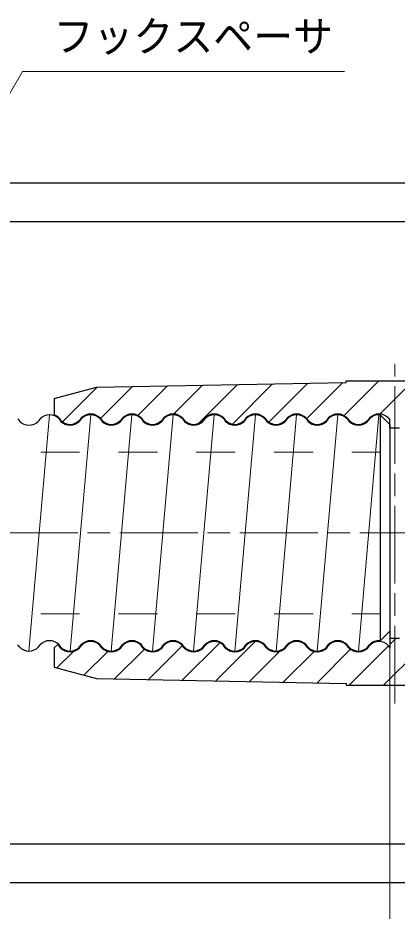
# Model space of a CAD drawing. Units: millimetres at full size, sheet at 1:2; details may follow other scales. Extents: x 4078 to 5758, y -31 to 1157.
# Drawn here: x 4670.1 to 4787.1, y 445.2 to 721.2 of the extents above; entities that cross this region are included whole.
import ezdxf
from ezdxf.enums import TextEntityAlignment as Align

# ---------------------------------------------------------------- set-up
doc = ezdxf.new("R2010")
doc.units = ezdxf.units.MM
doc.header["$LTSCALE"] = 2
doc.linetypes.add('CHAIN', pattern=[18.5, 12, -1.5, 3.5, -1.5])
doc.linetypes.add('DASHED_SPACED', pattern=[12, 6, -6])
for name, color, linetype, lineweight in [('1外形線', 7, 'Continuous', 30), ('2細い実線', 7, 'Continuous', 20), ('3隠れ線', 2, 'DASHED_SPACED', 13), ('4中心線', 1, 'CHAIN', 15), ('6寸法線', 4, 'Continuous', 13)]:
    doc.layers.add(name, color=color, linetype=linetype, lineweight=lineweight)
doc.styles.add('ＭＳ Ｐゴシック', font='')
doc.styles.get('ＭＳ Ｐゴシック').set_extended_font_data('MS PGothic')
pattern_1 = [(45, (5324.379, 2042.894), (-5.3033, 5.3033), [])]

msp = doc.modelspace()

# ---------------------------------------------------------------- hatches: boundary and pattern name
at = {"layer": '2細い実線'}
h = msp.add_hatch(dxfattribs=at)
h.set_pattern_fill('USER', color=3, style=0, pattern_type=2)
h.set_pattern_definition(pattern_1)
h.paths.add_polyline_path([(4720.936, 597.505), (4721.417, 596.868, 0.43675), (4727.286, 596.868), (4727.767, 597.505, -0.43675), (4733.636, 597.505), (4734.117, 596.868, 0.43675), (4739.986, 596.868), (4740.467, 597.505, -0.43675), (4746.336, 597.505), (4746.817, 596.868, 0.43675), (4752.686, 596.868), (4753.167, 597.505, -0.43675), (4759.036, 597.505), (4759.517, 596.868, 0.43675), (4765.386, 596.868), (4765.867, 597.505, -0.43675), (4771.736, 597.505), (4772.217, 596.868, 0.43675), (4778.086, 596.868), (4778.567, 597.505, -0.43675), (4784.436, 597.505), (4784.851, 596.955), (4784.851, 594.536), (4787.851, 594.536), (4787.851, 595.586, 0.20885), (4790.786, 596.868), (4791.267, 597.505, -0.43675), (4797.136, 597.505), (4797.617, 596.868, 0.43675), (4803.486, 596.868), (4803.967, 597.505, -0.43675), (4809.836, 597.505), (4810.317, 596.868, 0.43675), (4816.186, 596.868), (4816.667, 597.505, -0.43675), (4822.536, 597.505), (4823.017, 596.868, 0.43675), (4828.886, 596.868), (4829.367, 597.505, -0.43675), (4835.236, 597.505), (4835.717, 596.868, 0.43675), (4841.586, 596.868), (4842.067, 597.505, -0.43675), (4847.936, 597.505), (4848.417, 596.868, 0.43675), (4854.286, 596.868), (4854.767, 597.505, -0.43675), (4860.636, 597.505), (4861.117, 596.868, 0.43675), (4866.986, 596.868), (4867.467, 597.505, -0.43675), (4873.336, 597.505), (4873.817, 596.868, 0.43675), (4879.686, 596.868), (4880.167, 597.505, -0.43675), (4886.036, 597.505), (4886.517, 596.868, 0.20241), (4889.353, 595.587), (4891.351, 597.586), (4891.351, 603.536), (4878.351, 607.036), (4801.351, 608.536), (4801.351, 609.036), (4771.351, 609.036), (4771.351, 608.536), (4694.351, 607.036), (4681.351, 603.536), (4681.351, 598.514, -0.11364), (4682.836, 597.505), (4683.317, 596.868, 0.43675), (4689.186, 596.868), (4689.667, 597.505, -0.43675), (4695.536, 597.505), (4696.017, 596.868, 0.43675), (4701.886, 596.868), (4702.367, 597.505, -0.43675), (4708.236, 597.505), (4708.717, 596.868, 0.43675), (4714.586, 596.868), (4715.067, 597.505, -0.43675)])
h = msp.add_hatch(dxfattribs=at)
h.set_pattern_fill('USER', color=3, style=0, pattern_type=2)
h.set_pattern_definition(pattern_1)
h.paths.add_polyline_path([(4734.117, 526.568), (4733.636, 527.205, 0.43675), (4727.767, 527.205), (4727.286, 526.568, -0.43675), (4721.417, 526.568), (4720.936, 527.205, 0.43675), (4715.067, 527.205), (4714.586, 526.568, -0.43675), (4708.717, 526.568), (4708.236, 527.205, 0.43675), (4702.367, 527.205), (4701.886, 526.568, -0.43675), (4696.017, 526.568), (4695.536, 527.205, 0.43675), (4689.667, 527.205), (4689.186, 526.568, -0.43675), (4683.317, 526.568), (4682.836, 527.205, 0.0339), (4682.441, 527.576), (4681.351, 526.486), (4681.351, 520.536), (4694.351, 517.036), (4771.351, 515.536), (4771.351, 515.036), (4801.351, 515.036), (4801.351, 515.536), (4878.351, 517.036), (4891.351, 520.536), (4891.351, 525.766, -0.34211), (4886.517, 526.568), (4886.036, 527.205, 0.43675), (4880.167, 527.205), (4879.686, 526.568, -0.43675), (4873.817, 526.568), (4873.336, 527.205, 0.43675), (4867.467, 527.205), (4866.986, 526.568, -0.43675), (4861.117, 526.568), (4860.636, 527.205, 0.43675), (4854.767, 527.205), (4854.286, 526.568, -0.43675), (4848.417, 526.568), (4847.936, 527.205, 0.43675), (4842.067, 527.205), (4841.586, 526.568, -0.43675), (4835.717, 526.568), (4835.236, 527.205, 0.43675), (4829.367, 527.205), (4828.886, 526.568, -0.43675), (4823.017, 526.568), (4822.536, 527.205, 0.43675), (4816.667, 527.205), (4816.186, 526.568, -0.43675), (4810.317, 526.568), (4809.836, 527.205, 0.43675), (4803.967, 527.205), (4803.486, 526.568, -0.43675), (4797.617, 526.568), (4797.136, 527.205, 0.43675), (4791.267, 527.205), (4790.786, 526.568, -0.20885), (4787.851, 525.286), (4787.851, 529.536), (4784.851, 529.536), (4784.851, 526.655), (4784.436, 527.205, 0.43675), (4778.567, 527.205), (4778.086, 526.568, -0.43675), (4772.217, 526.568), (4771.736, 527.205, 0.43675), (4765.867, 527.205), (4765.386, 526.568, -0.43675), (4759.517, 526.568), (4759.036, 527.205, 0.43675), (4753.167, 527.205), (4752.686, 526.568, -0.43675), (4746.817, 526.568), (4746.336, 527.205, 0.43675), (4740.467, 527.205), (4739.986, 526.568, -0.43675)])

# ---------------------------------------------------------------- linework, layer by layer
at = {"layer": '1外形線'}
for p, q in [((4459.15, 670.177), (4932.417, 670.177)), ((4938.873, 658.167), (4461.299, 658.186)), ((4694.351, 607.036), (4771.351, 608.536)), ((4771.351, 609.036), (4801.351, 609.036)), ((4771.351, 608.536), (4771.351, 609.036)), ((4681.351, 603.536), (4694.351, 607.036)), ((4681.351, 603.536), (4681.351, 598.514)), ((4670.136, 597.255), (4670.617, 596.618)), ((4676.967, 597.255), (4676.486, 596.618)), ((4682.836, 597.505), (4683.317, 596.868)), ((4682.836, 597.255), (4683.317, 596.618)), ((4689.667, 597.505), (4689.186, 596.868)), ((4689.667, 597.255), (4689.186, 596.618)), ((4695.536, 597.505), (4696.017, 596.868)), ((4695.536, 597.255), (4696.017, 596.618)), ((4702.367, 597.505), (4701.886, 596.868)), ((4702.367, 597.255), (4701.886, 596.618)), ((4708.236, 597.505), (4708.717, 596.868)), ((4708.236, 597.255), (4708.717, 596.618)), ((4715.067, 597.505), (4714.586, 596.868)), ((4715.067, 597.255), (4714.586, 596.618)), ((4720.936, 597.505), (4721.417, 596.868)), ((4720.936, 597.255), (4721.417, 596.618)), ((4727.767, 597.505), (4727.286, 596.868)), ((4727.767, 597.255), (4727.286, 596.618)), ((4733.636, 597.505), (4734.117, 596.868)), ((4733.636, 597.255), (4734.117, 596.618)), ((4740.467, 597.505), (4739.986, 596.868)), ((4740.467, 597.255), (4739.986, 596.618)), ((4746.336, 597.505), (4746.817, 596.868)), ((4746.336, 597.255), (4746.817, 596.618)), ((4753.167, 597.505), (4752.686, 596.868)), ((4753.167, 597.255), (4752.686, 596.618)), ((4759.036, 597.505), (4759.517, 596.868)), ((4759.036, 597.255), (4759.517, 596.618)), ((4765.867, 597.505), (4765.386, 596.868)), ((4765.867, 597.255), (4765.386, 596.618)), ((4771.736, 597.505), (4772.217, 596.868)), ((4771.736, 597.255), (4772.217, 596.618)), ((4778.567, 597.505), (4778.086, 596.868)), ((4778.567, 597.255), (4778.086, 596.618)), ((4781.851, 598.521), (4784.851, 595.521)), ((4781.851, 598.521), (4781.851, 528.721)), ((4784.436, 597.505), (4784.851, 596.955)), ((4784.851, 594.536), (4784.851, 596.955)), ((4784.851, 595.521), (4784.851, 531.721)), ((4784.851, 594.536), (4787.851, 594.536)), ((4784.851, 562.036), (4784.851, 529.536)), ((4781.851, 528.721), (4784.851, 531.721)), ((4670.617, 526.818), (4670.136, 527.455)), ((4676.486, 526.818), (4676.967, 527.455)), ((4682.441, 527.576), (4681.351, 526.486)), ((4683.317, 526.818), (4682.836, 527.455)), ((4683.317, 526.568), (4682.836, 527.205)), ((4689.186, 526.818), (4689.667, 527.455)), ((4689.186, 526.568), (4689.667, 527.205)), ((4696.017, 526.818), (4695.536, 527.455)), ((4696.017, 526.568), (4695.536, 527.205)), ((4701.886, 526.818), (4702.367, 527.455)), ((4701.886, 526.568), (4702.367, 527.205)), ((4708.717, 526.818), (4708.236, 527.455)), ((4708.717, 526.568), (4708.236, 527.205)), ((4714.586, 526.818), (4715.067, 527.455)), ((4714.586, 526.568), (4715.067, 527.205)), ((4721.417, 526.818), (4720.936, 527.455)), ((4721.417, 526.568), (4720.936, 527.205)), ((4727.286, 526.818), (4727.767, 527.455)), ((4727.286, 526.568), (4727.767, 527.205)), ((4734.117, 526.818), (4733.636, 527.455)), ((4734.117, 526.568), (4733.636, 527.205)), ((4739.986, 526.818), (4740.467, 527.455)), ((4739.986, 526.568), (4740.467, 527.205)), ((4746.817, 526.818), (4746.336, 527.455)), ((4746.817, 526.568), (4746.336, 527.205)), ((4752.686, 526.818), (4753.167, 527.455)), ((4752.686, 526.568), (4753.167, 527.205)), ((4759.517, 526.818), (4759.036, 527.455)), ((4759.517, 526.568), (4759.036, 527.205)), ((4765.386, 526.818), (4765.867, 527.455)), ((4765.386, 526.568), (4765.867, 527.205)), ((4772.217, 526.818), (4771.736, 527.455)), ((4772.217, 526.568), (4771.736, 527.205)), ((4778.086, 526.818), (4778.567, 527.455)), ((4778.086, 526.568), (4778.567, 527.205)), ((4784.917, 526.568), (4784.436, 527.205)), ((4784.851, 529.536), (4787.851, 529.536)), ((4784.851, 529.536), (4784.851, 526.64)), ((4681.351, 526.486), (4681.351, 520.536)), ((4681.351, 520.536), (4694.351, 517.036)), ((4694.351, 517.036), (4771.351, 515.536)), ((4771.351, 515.536), (4771.351, 515.036)), ((4771.351, 515.036), (4801.351, 515.036)), ((4460.326, 465.886), (4938.872, 466.014)), ((4458.074, 453.886), (4698.471, 454.017)), ((4698.471, 454.017), (4938.872, 454.017))]:
    msp.add_line(p, q, dxfattribs=at)
for centre, start, end in [((4673.551, 599.336), 222.81375, 317.18625), ((4679.901, 594.536), 42.81375, 137.18625), ((4679.901, 594.786), 42.81375, 68.74619), ((4686.251, 599.586), 222.81375, 317.18625), ((4686.251, 599.336), 222.81375, 317.18625), ((4692.601, 594.786), 42.81375, 137.18625), ((4692.601, 594.536), 42.81375, 137.18625), ((4698.951, 599.586), 222.81375, 317.18625), ((4698.951, 599.336), 222.81375, 317.18625), ((4705.301, 594.786), 42.81375, 137.18625), ((4705.301, 594.536), 42.81375, 137.18625), ((4711.651, 599.586), 222.81375, 317.18625), ((4711.651, 599.336), 222.81375, 317.18625), ((4718.001, 594.786), 42.81375, 137.18625), ((4718.001, 594.536), 42.81375, 137.18625), ((4724.351, 599.586), 222.81375, 317.18625), ((4724.351, 599.336), 222.81375, 317.18625), ((4730.701, 594.786), 42.81375, 137.18625), ((4730.701, 594.536), 42.81375, 137.18625), ((4737.051, 599.586), 222.81375, 317.18625), ((4737.051, 599.336), 222.81375, 317.18625), ((4743.401, 594.786), 42.81375, 137.18625), ((4743.401, 594.536), 42.81375, 137.18625), ((4749.751, 599.586), 222.81375, 317.18625), ((4749.751, 599.336), 222.81375, 317.18625), ((4756.101, 594.786), 42.81375, 137.18625), ((4756.101, 594.536), 42.81375, 137.18625), ((4762.451, 599.586), 222.81375, 317.18625), ((4762.451, 599.336), 222.81375, 317.18625), ((4768.801, 594.786), 42.81375, 137.18625), ((4768.801, 594.536), 42.81375, 137.18625), ((4775.151, 599.586), 222.81375, 317.18625), ((4775.151, 599.336), 222.81375, 317.18625), ((4781.501, 594.786), 42.81375, 137.18625), ((4781.501, 594.536), 84.9802, 137.18625), ((4679.901, 524.736), 42.81375, 137.18625), ((4679.901, 524.486), 42.81375, 50.57952), ((4692.601, 524.736), 42.81375, 137.18625), ((4692.601, 524.486), 42.81375, 137.18625), ((4705.301, 524.736), 42.81375, 137.18625), ((4705.301, 524.486), 42.81375, 137.18625), ((4718.001, 524.736), 42.81375, 137.18625), ((4718.001, 524.486), 42.81375, 137.18625), ((4730.701, 524.736), 42.81375, 137.18625), ((4730.701, 524.486), 42.81375, 137.18625), ((4743.401, 524.736), 42.81375, 137.18625), ((4743.401, 524.486), 42.81375, 137.18625), ((4756.101, 524.736), 42.81375, 137.18625), ((4756.101, 524.486), 42.81375, 137.18625), ((4768.801, 524.736), 42.81375, 137.18625), ((4768.801, 524.486), 42.81375, 137.18625), ((4781.501, 524.736), 84.9802, 137.18625), ((4781.501, 524.486), 42.81375, 137.18625), ((4673.551, 529.536), 222.81375, 317.18625), ((4686.251, 529.536), 222.81375, 317.18625), ((4686.251, 529.286), 222.81375, 317.18625), ((4698.951, 529.536), 222.81375, 317.18625), ((4698.951, 529.286), 222.81375, 317.18625), ((4711.651, 529.536), 222.81375, 317.18625), ((4711.651, 529.286), 222.81375, 317.18625), ((4724.351, 529.536), 222.81375, 317.18625), ((4724.351, 529.286), 222.81375, 317.18625), ((4737.051, 529.536), 222.81375, 317.18625), ((4737.051, 529.286), 222.81375, 317.18625), ((4749.751, 529.536), 222.81375, 317.18625), ((4749.751, 529.286), 222.81375, 317.18625), ((4762.451, 529.536), 222.81375, 317.18625), ((4762.451, 529.286), 222.81375, 317.18625), ((4775.151, 529.536), 222.81375, 317.18625), ((4775.151, 529.286), 222.81375, 317.18625)]:
    msp.add_arc(centre, 4, start, end, dxfattribs=at)
at = {"layer": '2細い実線', "color": 3}
for p, q in [((4679.901, 598.536), (4673.551, 525.536)), ((4692.601, 598.536), (4686.251, 525.536)), ((4705.301, 598.536), (4698.951, 525.536)), ((4718.001, 598.536), (4711.651, 525.536)), ((4730.701, 598.536), (4724.351, 525.536)), ((4743.401, 598.536), (4737.051, 525.536)), ((4756.101, 598.536), (4749.751, 525.536)), ((4768.801, 598.536), (4762.451, 525.536)), ((4781.501, 598.536), (4775.151, 525.536))]:
    msp.add_line(p, q, dxfattribs=at)
at = {"layer": '3隠れ線'}
for p, q in [((4461.17, 587.036), (4781.851, 587.036)), ((4461.17, 537.036), (4781.851, 537.036))]:
    msp.add_line(p, q, dxfattribs=at)
at = {"layer": '4中心線'}
for p, q in [((4786.351, 509.376), (4786.351, 614.239)), ((5687.614, 562.017), (4156.702, 562.017))]:
    msp.add_line(p, q, dxfattribs=at)
at = {"layer": '6寸法線'}
msp.add_line((4784.851, 526.536), (4784.851, 293.317), dxfattribs=at)
msp.add_lwpolyline([(4631.455, 635.074), (4637.455, 645.466), (4671.581, 704.574), (4770.908, 704.574)], dxfattribs=at)

# ---------------------------------------------------------------- texts
at = {"layer": '6寸法線', "style": 'ＭＳ Ｐゴシック', "width": 0.95}
msp.add_text('フックスペーサ', height=9.501, dxfattribs=at).set_placement((4681.134, 707.858), align=Align.BOTTOM_LEFT)

doc.saveas('drawing.dxf')
